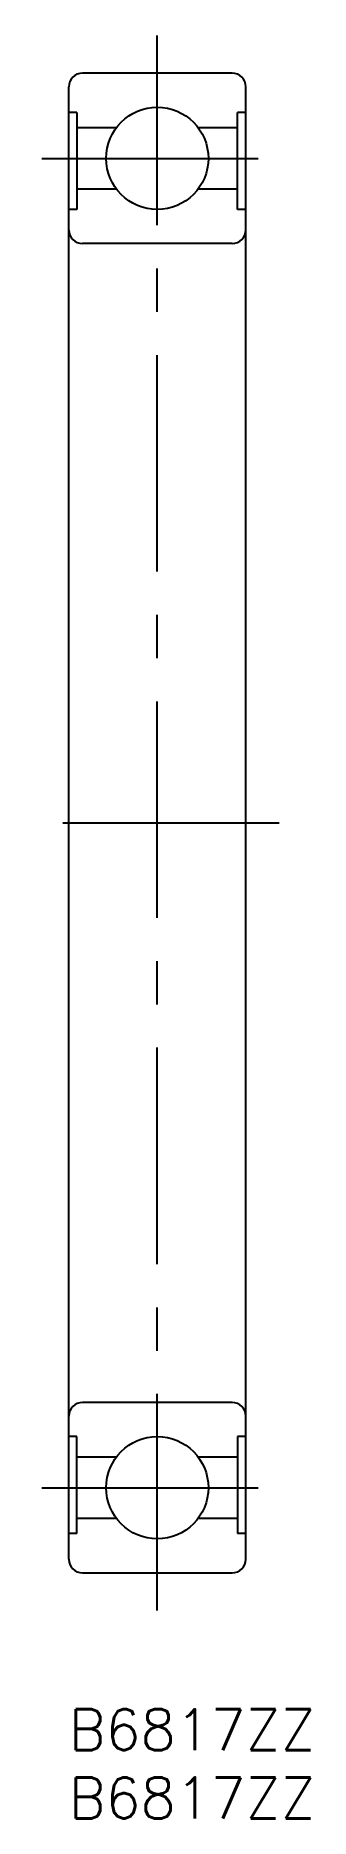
# Model space of a CAD drawing. Extents: x -2 to 18, y -8 to 123.
import ezdxf

# ---------------------------------------------------------------- set-up
doc = ezdxf.new("R2010")
doc.units = 0
doc.header["$LTSCALE"] = 0.5
doc.linetypes.add('CENTER', pattern=[50.8, 31.75, -6.35, 6.35, -6.35])
for name, color, linetype in [('MSM_CENTER', 1, 'CENTER'), ('MSM_CONTINUOUS', 7, 'CONTINUOUS'), ('MSM_PART_NUMBER', 7, 'CONTINUOUS')]:
    doc.layers.add(name, color=color, linetype=linetype)
doc.styles.get("Standard").update_dxf_attribs({"font": 'txt.shx', "height": 3, "bigfont": 'bigfont.shx'})

msp = doc.modelspace()

# ---------------------------------------------------------------- linework, layer by layer
at = {"layer": 'MSM_CENTER'}
for p, q in [((6.5, 7.25), (6.5, 122.75)), ((-1.97, 113.75), (14.97, 113.75)), ((15.44, 65), (-2.44, 65)), ((-1.97, 16.25), (14.97, 16.25))]:
    msp.add_line(p, q, dxfattribs=at)
at = {"layer": 'MSM_CONTINUOUS'}
for p, q in [((0, 11), (0, 119)), ((12, 120), (1, 120)), ((13, 11), (13, 119)), ((0.6, 117.11), (0, 117.11)), ((0.6, 117.11), (0.6, 110)), ((13, 117.11), (12.4, 117.11)), ((12.4, 110), (12.4, 117.11)), ((3.5, 116), (0.6, 116)), ((12.4, 116), (9.5, 116)), ((3.5, 111.5), (0.6, 111.5)), ((12.4, 111.5), (9.5, 111.5)), ((0.6, 110), (0, 110)), ((13, 110), (12.4, 110)), ((12, 107.5), (1, 107.5)), ((12, 22.5), (1, 22.5)), ((0.6, 20), (0, 20)), ((0.6, 12.89), (0.6, 20)), ((13, 20), (12.4, 20)), ((12.4, 20), (12.4, 12.89)), ((3.5, 18.5), (0.6, 18.5)), ((12.4, 18.5), (9.5, 18.5)), ((3.5, 14), (0.6, 14)), ((12.4, 14), (9.5, 14)), ((0.6, 12.89), (0, 12.89)), ((13, 12.89), (12.4, 12.89)), ((1, 10), (12, 10))]:
    msp.add_line(p, q, dxfattribs=at)
for centre in [(6.5, 113.75), (6.5, 16.25)]:
    msp.add_circle(centre, 3.75, dxfattribs=at)
for centre, start, end in [((1, 119), 90, 180), ((12, 119), 0, 90), ((1, 108.5), 180, 270), ((12, 108.5), 270, 0), ((1, 21.5), 90, 180), ((12, 21.5), 0, 90), ((1, 11), 180, 270), ((12, 11), 270, 0)]:
    msp.add_arc(centre, 1, start, end, dxfattribs=at)

# ---------------------------------------------------------------- texts
at = {"layer": 'MSM_PART_NUMBER'}
for p in [(0, -3), (0, -8)]:
    msp.add_text('B6817ZZ', height=3, dxfattribs=at).set_placement(p)

doc.saveas('drawing.dxf')
